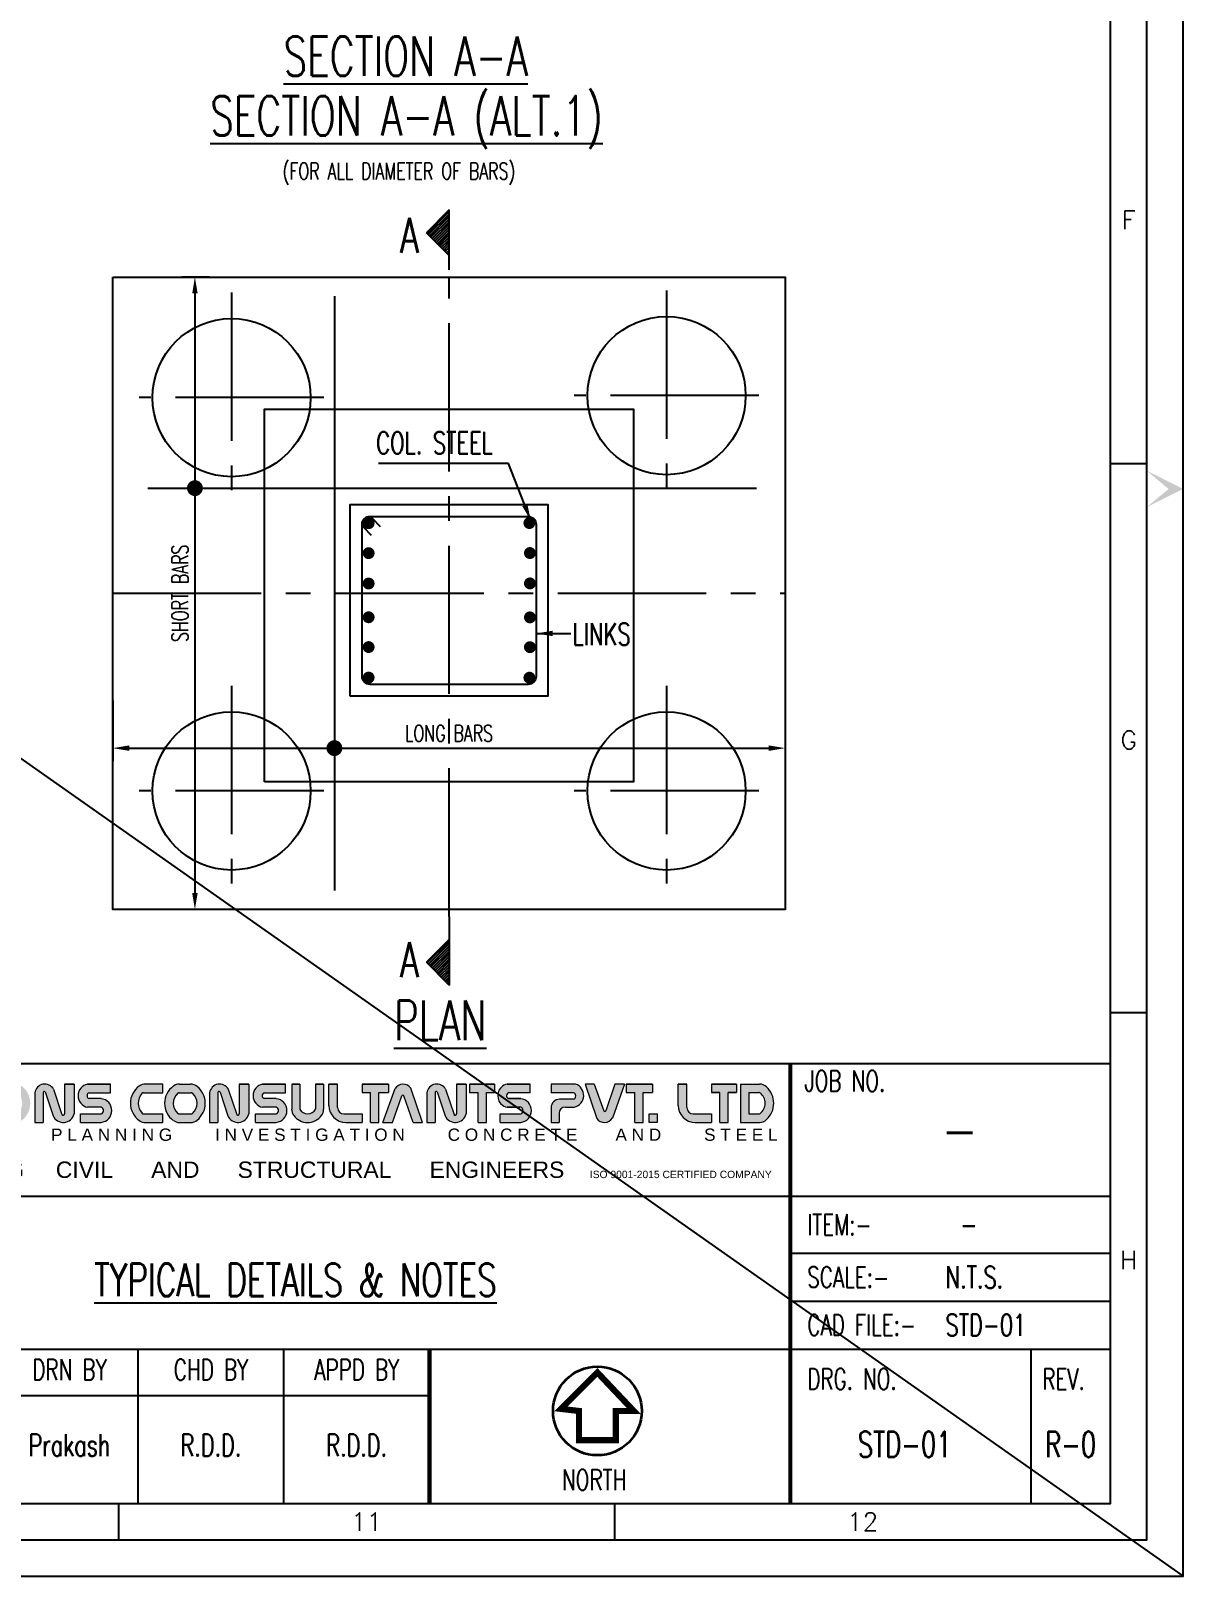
# Model space of a CAD drawing. Extents: x 489124 to 794428, y -356295 to -29813.
# Drawn here: x 690678 to 708159, y -94887 to -71437 of the extents above; entities that cross this region are included whole.
import ezdxf
from ezdxf.enums import TextEntityAlignment as Align
from ezdxf.lldxf.tags import DXFTag

# ---------------------------------------------------------------- set-up
doc = ezdxf.new("R2010")
doc.units = 0
doc.header["$LTSCALE"] = 500
doc.header["$MEASUREMENT"] = 0
doc.linetypes.add('CENTER2', pattern=[1.125, 0.75, -0.125, 0.125, -0.125])
doc.layers.get('DEFPOINTS').update_dxf_attribs({"color": 4})
doc.layers.add('00 ECPL LOGO', color=250, linetype='Continuous', lineweight=20)
for name, color, linetype in [('COL', 1, 'Continuous'), ('DIM', 5, 'Continuous'), ('DIM1', 5, 'Continuous'), ('MISC', 5, 'Continuous'), ('NO. SECTION', 1, 'Continuous'), ('PNA', 10, 'Continuous'), ('S-DIM-1', 5, 'Continuous'), ('S-R.C.C. PILE', 2, 'HIDDEN'), ('S-R.C.C. PILE CAP', 40, 'Continuous'), ('S-TITIL', 6, 'Continuous'), ('STEEL', 6, 'Continuous'), ('TEXT', 4, 'Continuous'), ('TEXT (SHEET)', 4, 'Continuous'), ('TEXT NORMAL', 4, 'Continuous'), ('TITLE', 4, 'Continuous'), ('TXT', 4, 'Continuous')]:
    doc.layers.add(name, color=color, linetype=linetype)
doc.styles.add('ROMANS', font='r.shx', dxfattribs={"width": 0.7, "bigfont": 'bigfont.shx'})
doc.styles.add('ROMANS22', font='r.shx', dxfattribs={"width": 0.8})
doc.styles.add('SEC. TEXT', font='arial.ttf', dxfattribs={"height": 180})
tags = doc.linetypes.add('HIDDEN', pattern=[0.375, 0.25, -0.125]).pattern_tags.tags
tags[6:7] = [DXFTag(74, 4), DXFTag(75, 0), DXFTag(340, '0'), DXFTag(46, 1.0), DXFTag(50, 0.0), DXFTag(44, 0.0), DXFTag(45, 0.0)]
tags[4:5] = [DXFTag(74, 4), DXFTag(75, 0), DXFTag(340, '0'), DXFTag(46, 1.0), DXFTag(50, 0.0), DXFTag(44, 0.0), DXFTag(45, 0.0)]
doc.dimstyles.new('DIM 4-100', dxfattribs={"dimscale": 100, "dimtxt": 2.5, "dimasz": 2.5, "dimexe": 1, "dimexo": 1, "dimgap": 1, "dimtad": 1, "dimdec": 0, "dimlfac": 0.25, "dimzin": 0, "dimdsep": 46, "dimtxsty": 'ROMANS22', "dimcen": 2.5, "dimclrd": 5, "dimclre": 5, "dimclrt": 4, "dimadec": 0, "dimazin": 0, "dimtfac": 1, "dimtdec": 0, "dimtmove": 0, "dimatfit": 3, "dimfxl": 0, "dimtolj": 1, "dimtzin": 0, "dimarcsym": 0})
doc.dimstyles.new('dim33.33', dxfattribs={"dimtxt": 250, "dimasz": 250, "dimexe": 200, "dimexo": 200, "dimgap": 100, "dimtad": 1, "dimdec": 0, "dimlfac": 0.333331, "dimzin": 0, "dimdsep": 46, "dimtxsty": 'ROMANS', "dimcen": 0, "dimclrd": 5, "dimclre": 5, "dimclrt": 4, "dimadec": 0, "dimazin": 0, "dimtfac": 1, "dimtdec": 0, "dimtix": 1, "dimtofl": 0, "dimtmove": 2, "dimatfit": 3, "dimfxl": 0, "dimtolj": 1, "dimtzin": 0, "dimlwd": -1, "dimlwe": -1, "dimarcsym": 0})

# ---------------------------------------------------------------- blocks, each defined once
blk = doc.blocks.new('FOLDER')
at = {"layer": 'PNA'}
for points in [[(-1250, 2500), (0, 0), (0, 1000)], [(1250, 2500), (0, 0), (0, 1000)]]:
    blk.add_solid(points, dxfattribs=at)
blk = doc.blocks.new('A1')
at = {"layer": '00 ECPL LOGO'}
h = blk.add_hatch(color=7, dxfattribs=at)
h.dxf.hatch_style = 1
h.paths.add_polyline_path([(65787, 6682), (65455, 6682), (65455, 6564), (65771, 6564, -0.440545), (65771, 6476), (65570, 6476, 0.414214), (65455, 6360), (65455, 6161), (65563, 6161), (65563, 6283, -0.414214), (65650, 6370), (65771, 6370, 0.757811)])
h.paths.add_polyline_path([(66057, 6682), (65944, 6682), (65944, 6161), (66057, 6161)])
h.paths.add_polyline_path([(66562, 6682), (66324, 6682, 0.154275), (66241, 6655, 0.519672), (66241, 6187, 0.154275), (66324, 6161), (66562, 6161), (66562, 6276), (66299, 6276, -0.210356), (66278, 6286, -0.388707), (66278, 6555, -0.210356), (66299, 6564), (66562, 6564)])
h.paths.add_polyline_path([(66927, 6682), (66780, 6682, 0.159018), (66695, 6654, 0.507969), (66695, 6189, 0.159018), (66780, 6161), (66927, 6161, 0.173791), (67019, 6194, 0.472311), (67019, 6649, 0.173791)])
h.paths.add_polyline_path([(66938, 6564, -0.185052), (66957, 6557, -0.445894), (66957, 6284, -0.185052), (66938, 6276), (66774, 6276, -0.185052), (66755, 6284, -0.445894), (66755, 6557, -0.185052), (66774, 6564)], flags=16)
h.paths.add_polyline_path([(67444, 6611, 0.723435), (67190, 6564), (67190, 6161), (67302, 6161), (67302, 6564, -0.723435), (67330, 6575), (67437, 6252, 0.724077), (67721, 6277), (67721, 6682), (67592, 6682), (67592, 6278, -0.755661), (67557, 6267)])
h.paths.add_polyline_path([(68218, 6682), (67905, 6682, 0.823713), (67905, 6367), (68089, 6367, -0.713272), (68089, 6276), (67809, 6276), (67809, 6161), (68089, 6161, 0.900309), (68089, 6484), (67928, 6484, -0.746931), (67928, 6564), (68218, 6564)])
h = blk.add_hatch(color=7, dxfattribs=at)
h.dxf.hatch_style = 1
h.paths.add_polyline_path([(68929, 6682), (68691, 6682, 0.154275), (68607, 6655, 0.519672), (68607, 6187, 0.154275), (68691, 6161), (68929, 6161), (68929, 6276), (68665, 6276, -0.210932), (68644, 6286, -0.385278), (68643, 6554, -0.212895), (68665, 6564), (68929, 6564)])
h.paths.add_polyline_path([(69394, 6649, 0.173792), (69302, 6682), (69155, 6682, 0.159018), (69070, 6654, 0.507969), (69070, 6189, 0.159018), (69155, 6161), (69302, 6161, 0.173792), (69394, 6194, 0.472311)])
h.paths.add_polyline_path([(69312, 6564, -0.185053), (69331, 6557, -0.445893), (69331, 6284, -0.185053), (69312, 6276), (69149, 6276, -0.185053), (69129, 6284, -0.445893), (69129, 6557, -0.185053), (69149, 6564)], flags=16)
h.paths.add_polyline_path([(69562, 6564), (69562, 6161), (69674, 6161), (69674, 6564, -0.436861), (69690, 6581, -0.319738), (69704, 6571), (69809, 6252, 0.724077), (70093, 6277), (70093, 6682), (69964, 6682), (69964, 6278, -0.755661), (69930, 6267), (69816, 6611, 0.723435)])
h.paths.add_polyline_path([(70594, 6682), (70281, 6682, 0.823713), (70281, 6367), (70466, 6367, -0.713272), (70466, 6276), (70185, 6276), (70185, 6161), (70466, 6161, 0.900309), (70466, 6484), (70304, 6484, -0.746931), (70304, 6564), (70594, 6564)])
h.paths.add_polyline_path([(70788, 6682), (70676, 6682), (70676, 6341, 0.160106), (70704, 6256, 0.505303), (71080, 6256, 0.160106), (71108, 6341), (71108, 6682), (70999, 6682), (70999, 6342, -0.621318), (70788, 6342)])
h.paths.add_polyline_path([(71299, 6682), (71181, 6682), (71181, 6392, 0.414214), (71412, 6161), (71631, 6161), (71631, 6276), (71386, 6276, -0.414214), (71299, 6363)])
h.paths.add_polyline_path([(71989, 6682), (71631, 6682), (71631, 6567), (71748, 6567), (71748, 6161), (71860, 6161), (71860, 6567), (71989, 6567)])
h.paths.add_polyline_path([(72294, 6628, 0.539211), (72081, 6621), (71915, 6161), (72046, 6161), (72170, 6522, -0.708617), (72197, 6522), (72327, 6161), (72453, 6161)])
h.paths.add_polyline_path([(72766, 6611, 0.723435), (72512, 6564), (72512, 6161), (72624, 6161), (72624, 6564, -0.723435), (72653, 6575), (72759, 6252, 0.724077), (73043, 6277), (73043, 6682), (72914, 6682), (72914, 6278, -0.755661), (72880, 6267)])
h.paths.add_polyline_path([(73430, 6682), (73090, 6682), (73090, 6567), (73206, 6567), (73206, 6161), (73319, 6161), (73319, 6567), (73430, 6567)])
h.paths.add_polyline_path([(73915, 6682), (73623, 6682, 0.157568), (73539, 6654, 0.511532), (73539, 6394, 0.157569), (73623, 6367), (73786, 6367, -0.713272), (73786, 6276), (73506, 6276), (73506, 6161), (73786, 6161, 0.900308), (73786, 6484), (73630, 6484), (73624, 6484, -0.722204), (73624, 6567), (73915, 6567)])
h = blk.add_hatch(color=7, dxfattribs=at)
h.dxf.hatch_style = 1
h.paths.add_polyline_path([(74531, 6682), (74198, 6682), (74198, 6564), (74501, 6564, -0.270444), (74526, 6549, -0.26297), (74526, 6491, -0.270444), (74501, 6476), (74314, 6476, 0.414214), (74198, 6360), (74198, 6161), (74307, 6161), (74307, 6283, -0.414214), (74393, 6370), (74515, 6370, 0.757811)])
h.paths.add_polyline_path([(74784, 6682), (74659, 6682), (74818, 6215, 0.539211), (75030, 6221), (75196, 6682), (75065, 6682), (74941, 6320, -0.708617), (74914, 6320)])
h.paths.add_polyline_path([(75574, 6682), (75217, 6682), (75217, 6567), (75333, 6567), (75333, 6161), (75446, 6161), (75446, 6567), (75574, 6567)])
h.paths.add_polyline_path([(76042, 6682), (75924, 6682), (75924, 6392, 0.414214), (76155, 6161), (76374, 6161), (76374, 6276), (76129, 6276, -0.414214), (76042, 6363)])
h.paths.add_polyline_path([(75638, 6276), (75531, 6276), (75531, 6161), (75638, 6161)])
h = blk.add_hatch(color=7, dxfattribs=at)
h.dxf.hatch_style = 1
h.paths.add_polyline_path([(76374, 6682), (76374, 6567), (76490, 6567), (76490, 6161), (76603, 6161), (76603, 6567), (76715, 6567), (76715, 6682)])
h.paths.add_polyline_path([(76771, 6682), (76771, 6161), (77026, 6161, 0.189446), (77124, 6199, 0.435754), (77124, 6643, 0.189446), (77026, 6682)])
h.paths.add_polyline_path([(77029, 6567, -0.519112), (77029, 6276), (76881, 6276), (76881, 6567)], flags=16)
at = {"color": 1}
for p, q in [((81794, 6959), (1969, 6959)), ((64792, 5159), (81794, 5159)), ((64792, 3084), (81794, 3084)), ((64792, 2451), (72548, 2451))]:
    blk.add_line(p, q, dxfattribs=at)
at = {"color": 5, "linetype": 'ByBlock', "lineweight": -2}
for p, q in [((77465, 4384), (81794, 4384)), ((77465, 3734), (81794, 3734)), ((68592, 984), (68592, 3084)), ((70570, 984), (70570, 3084)), ((80711, 3084), (80711, 984))]:
    blk.add_line(p, q, dxfattribs=at)
blk.add_line((72548, 984), (72548, 3084))
at = {"flags": 128}
blk.add_lwpolyline([(0, 0), (82779, 0), (82779, 58231), (0, 58231)], close=True, dxfattribs=at)
at = {"color": 1, "const_width": 56.6}
for points in [[(77447, 984), (77447, 6959)], [(72548, 984), (72548, 3084)]]:
    blk.add_lwpolyline(points, dxfattribs=at)
at = {"layer": '00 ECPL LOGO', "color": 7}
for p, q in [((67190, 6564), (67190, 6161)), ((67302, 6564), (67302, 6161)), ((67330, 6575), (67437, 6252)), ((67444, 6611), (67557, 6267)), ((67592, 6682), (67721, 6682)), ((67721, 6682), (67592, 6682)), ((67592, 6682), (67592, 6276)), ((67721, 6682), (67721, 6276)), ((67721, 6564), (67721, 6564)), ((67905, 6682), (68218, 6682)), ((68218, 6682), (67905, 6682)), ((67928, 6564), (68218, 6564)), ((68218, 6564), (68218, 6682)), ((68665, 6564), (68929, 6564)), ((68929, 6682), (68691, 6682)), ((68929, 6564), (68929, 6682)), ((69149, 6564), (69312, 6564)), ((69155, 6682), (69302, 6682)), ((69562, 6564), (69562, 6161)), ((69674, 6564), (69674, 6161)), ((69704, 6571), (69809, 6252)), ((69816, 6611), (69930, 6267)), ((69964, 6682), (70093, 6682)), ((69964, 6682), (70093, 6682)), ((70093, 6682), (69964, 6682)), ((69964, 6682), (69964, 6276)), ((70093, 6682), (70093, 6277)), ((70093, 6564), (70093, 6564)), ((70281, 6682), (70594, 6682)), ((70281, 6682), (70594, 6682)), ((70594, 6682), (70281, 6682)), ((70304, 6564), (70594, 6564)), ((70594, 6564), (70594, 6682)), ((70676, 6682), (70788, 6682)), ((70788, 6682), (70676, 6682)), ((70676, 6682), (70676, 6341)), ((70788, 6682), (70788, 6342)), ((70999, 6682), (71108, 6682)), ((71108, 6682), (70999, 6682)), ((70999, 6682), (70999, 6342)), ((71108, 6682), (71108, 6341)), ((71181, 6682), (71299, 6682)), ((71299, 6682), (71181, 6682)), ((71181, 6392), (71181, 6682)), ((71299, 6363), (71299, 6682)), ((71631, 6682), (71989, 6682)), ((71989, 6682), (71631, 6682)), ((71631, 6682), (71631, 6567)), ((71631, 6567), (71748, 6567)), ((71748, 6161), (71748, 6567)), ((71860, 6161), (71860, 6567)), ((71860, 6567), (71989, 6567)), ((71915, 6161), (72081, 6621)), ((71989, 6682), (71989, 6567)), ((72046, 6161), (72170, 6522)), ((72327, 6161), (72197, 6522)), ((72453, 6161), (72294, 6628)), ((72512, 6564), (72512, 6161)), ((72624, 6564), (72624, 6161)), ((72653, 6575), (72759, 6252)), ((72766, 6611), (72880, 6267)), ((72914, 6682), (72914, 6276)), ((72914, 6682), (73043, 6682)), ((72914, 6682), (73043, 6682)), ((73043, 6682), (72914, 6682)), ((72914, 6682), (73043, 6682)), ((73043, 6682), (73043, 6276)), ((73043, 6564), (73043, 6564)), ((73090, 6682), (73090, 6567)), ((73090, 6682), (73430, 6682)), ((73430, 6682), (73090, 6682)), ((73090, 6682), (73430, 6682)), ((73090, 6682), (73430, 6682)), ((73430, 6682), (73090, 6682)), ((73090, 6567), (73206, 6567)), ((73090, 6567), (73206, 6567)), ((73206, 6161), (73206, 6567)), ((73319, 6161), (73319, 6567)), ((73319, 6567), (73430, 6567)), ((73319, 6567), (73430, 6567)), ((73430, 6682), (73430, 6567)), ((73602, 6682), (73915, 6682)), ((73602, 6682), (73915, 6682)), ((73915, 6682), (73623, 6682)), ((73624, 6567), (73915, 6567)), ((73915, 6564), (73915, 6682)), ((74198, 6682), (74198, 6564)), ((74531, 6682), (74198, 6682)), ((74501, 6564), (74198, 6564)), ((74659, 6682), (74818, 6215)), ((74784, 6682), (74659, 6682)), ((74784, 6682), (74659, 6682)), ((74784, 6682), (74914, 6320)), ((75065, 6682), (74941, 6320)), ((75196, 6682), (75030, 6221)), ((75196, 6682), (75065, 6682)), ((75123, 6682), (75065, 6682)), ((75196, 6682), (75065, 6682)), ((75217, 6682), (75217, 6567)), ((75217, 6682), (75574, 6682)), ((75574, 6682), (75217, 6682)), ((75217, 6682), (75574, 6682)), ((75217, 6682), (75574, 6682)), ((75217, 6682), (75574, 6682)), ((75217, 6567), (75333, 6567)), ((75217, 6567), (75333, 6567)), ((75333, 6161), (75333, 6567)), ((75446, 6161), (75446, 6567)), ((75446, 6567), (75574, 6567)), ((75446, 6567), (75574, 6567)), ((75574, 6682), (75574, 6567)), ((75924, 6392), (75924, 6682)), ((75924, 6682), (76042, 6682)), ((76042, 6682), (75924, 6682)), ((76042, 6363), (76042, 6682)), ((76374, 6682), (76374, 6567)), ((76374, 6682), (76715, 6682)), ((76715, 6682), (76374, 6682)), ((76374, 6567), (76490, 6567)), ((76490, 6567), (76374, 6567)), ((76490, 6161), (76490, 6567)), ((76603, 6161), (76603, 6567)), ((76603, 6567), (76715, 6567)), ((76603, 6567), (76715, 6567)), ((76715, 6567), (76603, 6567)), ((76715, 6682), (76715, 6567)), ((76771, 6682), (76771, 6161)), ((76771, 6682), (77026, 6682)), ((76881, 6567), (76881, 6276)), ((76881, 6567), (77019, 6567)), ((68089, 6367), (67905, 6367)), ((68089, 6484), (67928, 6484)), ((70466, 6367), (70281, 6367)), ((70466, 6484), (70304, 6484)), ((73786, 6367), (73602, 6367)), ((73623, 6367), (73774, 6367)), ((73786, 6484), (73624, 6484)), ((73630, 6484), (73786, 6484)), ((74198, 6360), (74198, 6161)), ((74501, 6476), (74314, 6476)), ((74393, 6370), (74515, 6370)), ((67190, 6161), (67302, 6161)), ((67569, 6161), (67592, 6161)), ((67592, 6162), (67592, 6161)), ((67721, 6276), (67721, 6276)), ((67809, 6161), (67809, 6276)), ((67809, 6276), (68089, 6276)), ((67809, 6161), (68089, 6161)), ((67809, 6161), (68089, 6161)), ((68665, 6276), (68929, 6276)), ((68691, 6161), (68929, 6161)), ((68929, 6161), (68929, 6276)), ((69149, 6276), (69312, 6276)), ((69155, 6161), (69302, 6161)), ((69562, 6161), (69674, 6161)), ((69562, 6161), (69674, 6161)), ((69562, 6161), (69674, 6161)), ((70185, 6161), (70185, 6276)), ((70185, 6276), (70466, 6276)), ((70185, 6276), (70466, 6276)), ((70185, 6161), (70466, 6161)), ((70185, 6161), (70466, 6161)), ((70185, 6161), (70466, 6161)), ((71386, 6276), (71631, 6276)), ((71412, 6161), (71631, 6161)), ((71412, 6161), (71631, 6161)), ((71631, 6276), (71631, 6161)), ((71748, 6161), (71860, 6161)), ((71748, 6161), (71860, 6161)), ((71915, 6161), (72046, 6161)), ((71989, 6161), (72046, 6161)), ((72327, 6161), (72453, 6161)), ((72327, 6161), (72453, 6161)), ((72512, 6161), (72624, 6161)), ((72512, 6161), (72624, 6161)), ((72512, 6161), (72624, 6161)), ((73043, 6276), (73043, 6276)), ((73206, 6161), (73319, 6161)), ((73206, 6161), (73319, 6161)), ((73206, 6161), (73319, 6161)), ((73206, 6161), (73319, 6161)), ((73506, 6161), (73506, 6276)), ((73506, 6276), (73786, 6276)), ((73506, 6276), (73786, 6276)), ((73506, 6276), (73786, 6276)), ((73506, 6161), (73786, 6161)), ((73506, 6161), (73786, 6161)), ((73506, 6161), (73786, 6161)), ((73506, 6161), (73786, 6161)), ((73506, 6161), (73786, 6161)), ((74198, 6161), (74307, 6161)), ((74307, 6283), (74307, 6161)), ((75333, 6161), (75446, 6161)), ((75333, 6161), (75446, 6161)), ((75333, 6161), (75446, 6161)), ((76129, 6276), (76374, 6276)), ((76155, 6161), (76374, 6161)), ((76155, 6161), (76374, 6161)), ((76374, 6276), (76374, 6161)), ((76490, 6161), (76603, 6161)), ((76490, 6161), (76603, 6161)), ((76490, 6161), (76603, 6161)), ((76490, 6161), (76603, 6161)), ((76507, 6161), (76603, 6161)), ((76507, 6161), (76603, 6161)), ((76507, 6161), (76603, 6161)), ((76507, 6161), (76603, 6161)), ((76771, 6161), (77026, 6161)), ((76881, 6276), (77019, 6276))]:
    blk.add_line(p, q, dxfattribs=at)
blk.add_lwpolyline([(75531, 6276), (75638, 6276), (75638, 6161), (75531, 6161)], close=True, dxfattribs=at)
for centre, radius, start, end in [((67324, 6546), 136, 28.75, 172.2831), ((67318, 6565), 16.2, 40.0191, 183.5523), ((67936, 6524), 160, 101.0425, 258.9575), ((67939, 6524), 41.8, 106.4856, 253.5144), ((68772, 6421), 286, 125.0807, 234.9193), ((68792, 6421), 200, 138.0741, 222.3563), ((68691, 6537), 145, 90, 125.0807), ((68665, 6535), 28.9, 90, 138.0741), ((69239, 6421), 288, 126.1417, 233.8583), ((69252, 6420), 183, 131.9364, 228.0636), ((69155, 6537), 145, 90, 126.1417), ((69149, 6535), 28.9, 90, 131.9364), ((69302, 6537), 145, 50.5638, 90), ((69312, 6535), 28.9, 48.0636, 90), ((69209, 6420), 183, 311.9364, 48.0636), ((69207, 6421), 295, 309.4362, 50.5638), ((69697, 6546), 136, 28.75, 172.2831), ((69690, 6565), 16.2, 89.1577, 183.5523), ((69690, 6567), 14.5, 18.2334, 89.1577), ((70312, 6524), 160, 101.0425, 258.9575), ((70316, 6524), 41.8, 106.4856, 253.5144), ((72190, 6554), 127, 35.166, 148.5022), ((72184, 6517), 14.5, 19.7665, 161.0546), ((72647, 6546), 136, 28.75, 172.2831), ((72640, 6565), 16.2, 40.0191, 183.5523), ((73633, 6524), 160, 125.818, 234.182), ((73623, 6537), 145, 90, 125.818), ((73638, 6525), 43.7, 108.3261, 238.1957), ((74501, 6535), 28.9, 29.4672, 90), ((74479, 6528), 162, 282.7188, 71.3398), ((74474, 6520), 59.7, 330.5328, 29.4672), ((77019, 6538), 28.9, 51.4816, 90), ((77026, 6537), 145, 47.0907, 90), ((76926, 6422), 178, 308.5184, 51.4816), ((76918, 6421), 303, 312.9093, 47.0907), ((68072, 6322), 162, 276.006, 83.994), ((68074, 6322), 48, 289.0016, 70.9984), ((70449, 6322), 162, 276.006, 83.994), ((70450, 6322), 48, 289.0016, 70.9984), ((70820, 6341), 145, 180, 216.3848), ((70893, 6394), 118, 206.2931, 333.7069), ((70964, 6341), 145, 323.6152, 0), ((71412, 6392), 231, 180, 270), ((71386, 6363), 86.7, 180, 270), ((73623, 6512), 145, 234.182, 270), ((73630, 6513), 28.9, 238.1957, 270), ((73769, 6322), 162, 276.006, 83.994), ((73771, 6322), 48, 289.0016, 70.9984), ((74314, 6360), 116, 90, 180), ((74393, 6283), 86.7, 90, 180), ((74501, 6505), 28.9, 270, 330.5328), ((74928, 6325), 14.5, 199.7665, 341.0546), ((76155, 6392), 231, 180, 270), ((76129, 6363), 86.7, 180, 270), ((67575, 6311), 150, 203.2219, 346.755), ((67573, 6277), 19, 214.0796, 357.6127), ((68691, 6305), 145, 234.9193, 270), ((68665, 6305), 28.9, 222.3563, 270), ((69155, 6305), 145, 233.8583, 270), ((69149, 6305), 28.9, 228.0636, 270), ((69302, 6305), 145, 270, 309.4362), ((69312, 6305), 28.9, 270, 311.9364), ((69947, 6311), 150, 203.2219, 346.8516), ((69945, 6277), 19, 214.0796, 357.6127), ((70892, 6394), 234, 216.3848, 323.6152), ((72897, 6311), 150, 203.2219, 346.755), ((72895, 6277), 19, 214.0796, 357.6127), ((74922, 6288), 127, 215.166, 328.5022), ((77019, 6305), 28.9, 270, 308.5184), ((77026, 6305), 145, 270, 312.9093)]:
    blk.add_arc(centre, radius, start, end, dxfattribs=at)
at = {"layer": 'PNA'}
for p, q in [((81794, 15109), (82287, 15109)), ((81794, 7653), (82287, 7653)), ((68326, 984), (68326, 492)), ((75060, 984), (75060, 492))]:
    blk.add_line(p, q, dxfattribs=at)
at = {"layer": 'PNA', "color": 1}
for points in [[(984, 492), (82287, 492), (82287, 57739), (984, 57739)], [(1969, 984), (81794, 984), (81794, 57247), (1969, 57247)]]:
    blk.add_lwpolyline(points, close=True, dxfattribs=at)
at = {"layer": 'PNA', "xscale": 0.196857838483993, "yscale": 0.196857838483993, "zscale": 0.196857838483993, "rotation": 90}
blk.add_blockref('FOLDER', (82779, 14764), dxfattribs=at)
at = {"layer": '00 ECPL LOGO', "color": 7, "attachment_point": 1, "style": 'SEC. TEXT'}
for s, insert, char_height, width in [('\\pt3669.2;E V O L U T I O N        P L A N N I N G         I N V E S T I G A T I O N         C O N C R E T E        A N D         S T E E L', (65027, 6078), 166.781, 495341.65), ('\\pt4892.2;CONSULTING     CIVIL      AND      STRUCTURAL      ENGINEERS', (65006, 5630), 222.37, 551225.43), ('\\pt2201.5;ISO 9001-2015 CERTIFIED COMPANY', (74724, 5505), 100.07, 482873.39)]:
    blk.add_mtext(s, dxfattribs=dict(at, insert=insert, char_height=char_height, width=width))
at = {"layer": 'PNA', "style": 'ROMANS'}
for s, height, p in [('F', 246, (82041, 18417)), ('G', 246, (82041, 11355)), ('H', 246, (82041, 4292)), ('11', 246.1, (71694, 738)), ('12', 246.1, (78428, 738))]:
    blk.add_text(s, height=height, dxfattribs=at).set_placement(p, align=Align.MIDDLE)
at = {"layer": 'TEXT (SHEET)', "color": 4, "style": 'ROMANS', "width": 0.7}
for s, p in [('JOB NO.', (77639, 6582)), ('NORTH', (74345, 1166))]:
    blk.add_text(s, height=283.2, dxfattribs=at).set_placement(p)
for s, p in [('ITEM:-', (77676, 4772)), ('SCALE:-', (77676, 4059)), ('CAD FILE:-', (77676, 3409)), ('DRG. NO. ', (77676, 2676)), ('REV.', (80867, 2676))]:
    blk.add_text(s, height=283.2, dxfattribs=at).set_placement(p, align=Align.MIDDLE_LEFT)
for s, p in [('DRN BY', (67659, 2803)), ('CHD BY', (69581, 2803)), ('APPD BY', (71559, 2803))]:
    blk.add_text(s, height=283.2, dxfattribs=at).set_placement(p, align=Align.MIDDLE_CENTER)
blk = doc.blocks.new('*D551')
at = {"layer": 'DEFPOINTS', "color": 0}
for p in [(691922, -81401), (702122, -81401), (702122, -82322)]:
    blk.add_point(p, dxfattribs=at)
at = {"layer": 'S-DIM-1', "color": 5}
for p, q in [((691922, -81601), (691922, -82522)), ((702122, -81601), (702122, -82522)), ((692172, -82322), (701872, -82322))]:
    blk.add_line(p, q, dxfattribs=at)
for points in [[(692172, -82280), (692172, -82363), (691922, -82322)], [(701872, -82280), (701872, -82363), (702122, -82322)]]:
    blk.add_solid(points, dxfattribs=at)
at = {"layer": 'S-DIM-1', "color": 4, "insert": (697022, -82097), "char_height": 250, "attachment_point": 5, "style": 'ROMANS'}
blk.add_mtext('\\A1;LONG BARS ', dxfattribs=at)
blk = doc.blocks.new('*D552')
at = {"layer": 'DEFPOINTS', "color": 0}
for p in [(693586, -75172), (693166, -84772), (693586, -84772)]:
    blk.add_point(p, dxfattribs=at)
at = {"layer": 'S-DIM-1', "color": 5}
for p, q in [((693386, -75172), (692966, -75172)), ((693166, -75422), (693166, -84522)), ((693386, -84772), (692966, -84772))]:
    blk.add_line(p, q, dxfattribs=at)
for points in [[(693125, -75422), (693208, -75422), (693166, -75172)], [(693125, -84522), (693208, -84522), (693166, -84772)]]:
    blk.add_solid(points, dxfattribs=at)
at = {"layer": 'S-DIM-1', "color": 4, "insert": (692941, -79972), "char_height": 250, "attachment_point": 5, "rotation": 90, "style": 'ROMANS'}
blk.add_mtext('\\A1;SHORT BARS', dxfattribs=at)

msp = doc.modelspace()

# ---------------------------------------------------------------- hatches: boundary and pattern name
at = {"layer": 'NO. SECTION', "ltscale": 5}
h = msp.add_hatch(dxfattribs=at)
h.set_pattern_fill('ANSI31', color=256, scale=220.680914, angle=90, style=0)
h.set_pattern_definition([(225, (699376.166, 20984.588), (-19.505621, 19.505621), [])])
h.paths.add_polyline_path([(696680.348, -74499.752), (697022.274, -74151.764), (697022.274, -74847.739)])
h = msp.add_hatch(dxfattribs=at)
h.set_pattern_fill('ANSI31', color=256, scale=220.680914, angle=90, style=0)
h.set_pattern_definition([(225, (699376.166, 21302.87), (-19.505621, 19.505621), [])])
h.paths.add_polyline_path([(696680.348, -85572.164), (697022.274, -85920.152), (697022.274, -85224.177)])

# ---------------------------------------------------------------- linework, layer by layer
at = {"layer": 'COL', "color": 4}
msp.add_lwpolyline([(695522.274, -81534.057), (695522.274, -78624.884), (698522.274, -78624.884), (698522.274, -81534.057)], close=True, dxfattribs=at)
at = {"layer": 'DEFPOINTS', "color": 0, "linetype": 'ByBlock'}
for p in [(699822.274, -77224.108), (698522.274, -78624.884), (695522.274, -81534.057)]:
    msp.add_point(p, dxfattribs=at)
at = {"layer": 'DIM', "color": 2}
msp.add_line((615653.425, -29813.211), (708159.122, -94887), dxfattribs=at)
at = {"layer": 'MISC', "const_width": 120.312}
for points in [[(693106.159, -78376.264, 1), (693226.471, -78376.264, 1)], [(695222.325, -82321.696, 1), (695342.637, -82321.696, 1)]]:
    msp.add_lwpolyline(points, format="xyb", close=True, dxfattribs=at)
at = {"layer": 'NO. SECTION'}
for p, q in [((697022.274, -74151.764), (696680.348, -74499.752)), ((697022.274, -75061.009), (697022.274, -74151.764)), ((697022.274, -74847.739), (696680.348, -74499.752)), ((697022.274, -84879.694), (697022.274, -85920.152)), ((697022.274, -85224.177), (696680.348, -85572.164)), ((697022.274, -85920.152), (696680.348, -85572.164))]:
    msp.add_line(p, q, dxfattribs=at)
at = {"layer": 'S-R.C.C. PILE', "color": 8, "linetype": 'CENTER2', "ltscale": 6}
for p, q in [((697022.274, -84874.569), (697022.274, -75171.995)), ((693722.274, -75407.315), (693722.274, -78598.072)), ((700322.274, -75376.616), (700322.274, -78567.374)), ((695123.493, -77002.694), (692321.055, -77002.694)), ((701723.493, -76971.995), (698921.055, -76971.995)), ((691922.274, -79971.995), (702122.274, -79971.995)), ((693722.274, -81376.616), (693722.274, -84567.374)), ((700322.274, -81376.616), (700322.274, -84567.374)), ((695123.493, -82971.995), (692321.055, -82971.995)), ((701723.493, -82971.995), (698921.055, -82971.995))]:
    msp.add_line(p, q, dxfattribs=at)
at = {"layer": 'S-R.C.C. PILE', "color": 8, "linetype": 'Continuous'}
msp.add_lwpolyline([(694222.274, -82834.057), (694222.274, -77179.47), (699822.274, -77179.47), (699822.274, -82834.057)], close=True, dxfattribs=at)
at = {"layer": 'S-R.C.C. PILE', "color": 8, "linetype": 'HIDDEN', "ltscale": 1000}
for centre in [(693722.274, -77002.694), (700322.274, -76971.995), (693722.274, -82971.995), (700322.274, -82971.995)]:
    msp.add_circle(centre, 1200, dxfattribs=at)
at = {"layer": 'S-R.C.C. PILE CAP', "linetype": 'Continuous'}
msp.add_lwpolyline([(691922.274, -75171.995), (702122.274, -75171.995), (702122.274, -84771.995), (691922.274, -84771.995)], close=True, dxfattribs=at)
at = {"layer": 'STEEL'}
for p, q in [((695282.481, -75463.222), (695282.481, -84483.547)), ((692450.584, -78376.264), (701687.414, -78376.264))]:
    msp.add_line(p, q, dxfattribs=at)
msp.add_lwpolyline([(695702.741, -81233.277), (695702.741, -78925.663, -0.414213562), (695823.053, -78805.351), (698221.494, -78805.351, -0.414213562), (698341.806, -78925.663), (698341.806, -81233.277, -0.414213562), (698221.494, -81353.589), (695823.053, -81353.589, -0.414213562)], format="xyb", close=True, dxfattribs=at)
for points in [[(695843.209, -79096.799), (695727.795, -78974.392, -1), (695859.101, -78850.588), (695878.946, -78857.117)], [(695982.943, -78961.113), (695863.981, -78842.152, 1), (695736.371, -78969.762), (695742.314, -78989.79)]]:
    msp.add_lwpolyline(points, format="xyb", dxfattribs=at)
at = {"layer": 'STEEL', "const_width": 90.234}
for points in [[(695756.658, -78907.785, 1), (695846.892, -78907.785, 1)], [(698286.281, -78906.223, -1), (698196.047, -78906.223, -1)], [(695756.658, -79362.285, 1), (695846.892, -79362.285, 1)], [(698294.281, -79360.723, -1), (698204.047, -79360.723, -1)], [(695756.658, -79823.3, 1), (695846.892, -79823.3, 1)], [(698294.281, -79821.738, -1), (698204.047, -79821.738, -1)], [(695756.658, -80335.641, -1), (695846.892, -80335.641, -1)], [(698294.281, -80337.202, 1), (698204.047, -80337.202, 1)], [(695756.658, -80788.155, -1), (695846.892, -80788.155, -1)], [(698294.281, -80789.717, 1), (698204.047, -80789.717, 1)], [(695756.658, -81251.155, -1), (695846.892, -81251.155, -1)], [(698286.281, -81252.717, 1), (698196.047, -81252.717, 1)]]:
    msp.add_lwpolyline(points, format="xyb", close=True, dxfattribs=at)
at = {"layer": 'TITLE', "color": 1, "const_width": 94.193}
msp.add_lwpolyline([(699273.007, -91797.222), (698721.09, -92349.14), (698994.278, -92381.264), (698994.278, -92825.504), (699551.737, -92825.504), (699551.737, -92381.264), (699824.925, -92381.264)], close=True, dxfattribs=at)
at = {"layer": 'TITLE', "lineweight": 35}
msp.add_circle((699273.007, -92381.264), 672.948, dxfattribs=at)

# ---------------------------------------------------------------- block references
at = {"xscale": 1.117505755195042, "yscale": 1.117505755195042, "zscale": 1.117505755195042}
msp.add_blockref('A1', (615653.425, -94887), dxfattribs=at)

# ---------------------------------------------------------------- texts
at = {"layer": 'NO. SECTION', "style": 'ROMANS', "width": 0.7}
for p in [(696421.269, -74538.928), (696421.269, -85532.988)]:
    msp.add_text('A', height=533.333, dxfattribs=at).set_placement(p, align=Align.MIDDLE)
at = {"layer": 'S-TITIL', "style": 'ROMANS', "width": 0.7}
for s, p in [('%%USECTION A-A', (696363.765, -71821.26)), ('%%uSECTION A-A (ALT.1)', (696375.813, -72768.738))]:
    msp.add_text(s, height=600, dxfattribs=at).set_placement(p, align=Align.MIDDLE)
msp.add_text('%%UPLAN', height=600, dxfattribs=at).set_placement((696887.726, -86754.01), align=Align.CENTER)
at = {"layer": 'TEXT', "color": 1, "style": 'ROMANS', "width": 0.7}
msp.add_text('-', height=715.644, dxfattribs=at).set_placement((704768.796, -88108.142), align=Align.MIDDLE_CENTER)
at = {"layer": 'TEXT', "color": 2, "style": 'ROMANS', "width": 0.7}
for s, height, p in [('-', 330.297, (704779.711, -89554.498)), ('N.T.S.', 330.2973, (704557.421, -90350.721)), ('STD-01', 330.2973, (704557.421, -91077.1)), ('STD-01', 385.3468, (703223.32, -92887.779)), ('R-0', 385.3468, (706064.241, -92887.779))]:
    msp.add_text(s, height=height, dxfattribs=at).set_placement(p, align=Align.MIDDLE_LEFT)
at = {"layer": 'TEXT', "color": 1, "style": 'ROMANS', "width": 0.7}
msp.add_text('%%UTYPICAL DETAILS & NOTES', height=495.4459, dxfattribs=at).set_placement((691637.064, -90391.837), align=Align.MIDDLE_LEFT)
at = {"layer": 'TEXT', "color": 2, "style": 'ROMANS', "width": 0.7}
for s, p in [('Prakash', (691262.419, -92900.42)), ('R.D.D.', (693410.644, -92900.42)), ('R.D.D.', (695621.311, -92900.42))]:
    msp.add_text(s, height=330.2973, dxfattribs=at).set_placement(p, align=Align.MIDDLE_CENTER)
at = {"layer": 'TEXT NORMAL', "color": 4, "style": 'ROMANS', "width": 0.7}
for s, p in [('COL. STEEL', (695917.299, -77856.37)), ('LINKS', (698897.162, -80758.302))]:
    msp.add_text(s, height=333.3333, dxfattribs=at).set_placement(p)
at = {"layer": 'TXT', "style": 'ROMANS', "width": 0.7}
msp.add_text('(FOR ALL DIAMETER OF BARS)', height=250, dxfattribs=at).set_placement((696262.48, -73582.524), align=Align.MIDDLE)

# ---------------------------------------------------------------- dimensions: what is measured, and where the dimension line sits
at = {"layer": 'S-DIM-1'}
dim = msp.add_linear_dim(base=(693166.315, -84771.995), p1=(693585.993, -75171.995), p2=(693585.993, -84771.995), angle=90, text='SHORT BARS', dimstyle='dim33.33', dxfattribs=at)
dim.commit()
dim.dimension.update_dxf_attribs({"geometry": '*D552', "text_midpoint": (692941.315, -79971.995)})
dim = msp.add_linear_dim(base=(702122.274, -82321.696), p1=(691922.274, -81401.296), p2=(702122.274, -81401.296), text='LONG BARS ', dimstyle='dim33.33', dxfattribs=at)
dim.commit()
dim.dimension.update_dxf_attribs({"geometry": '*D551', "text_midpoint": (697022.274, -82096.696)})

# ---------------------------------------------------------------- leaders
at = {"layer": 'DIM1', "linetype": 'Continuous'}
for points in [[(698262.965, -78867.945), (697924.702, -78004.009), (695952.91, -78004.009)], [(698341.806, -80581.278), (698868.368, -80581.278)]]:
    msp.add_leader(points, dimstyle='DIM 4-100', dxfattribs=at)

doc.saveas('drawing.dxf')
